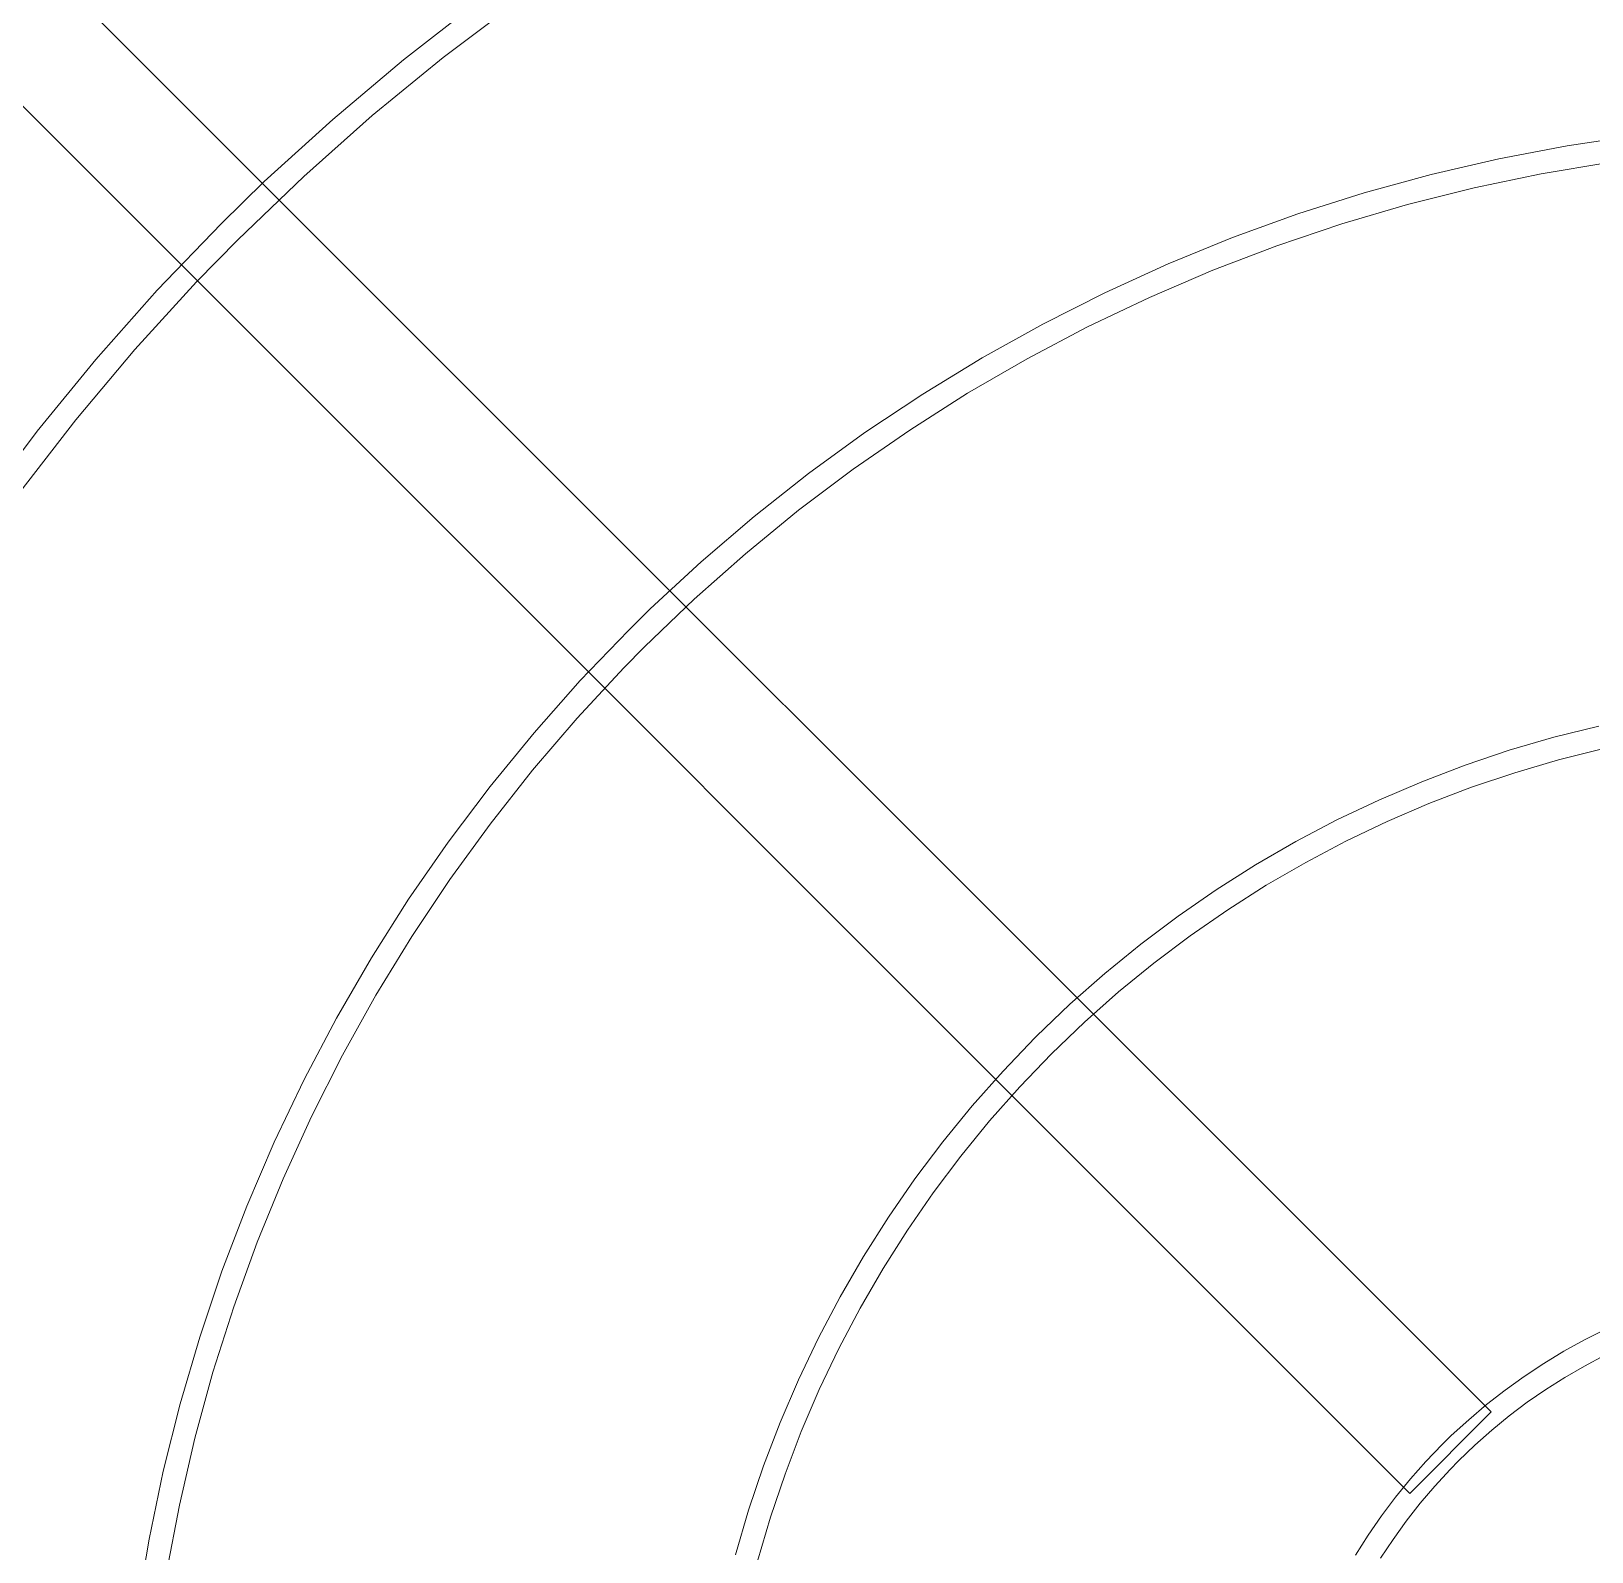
# Model space of a CAD drawing. Header units: millimetres. Extents: x -22227 to 20164, y 15335 to 61747.
# Drawn here: x -6432.1 to -6296.5, y 61273.7 to 61405.8 of the extents above; entities that cross this region are included whole.
import ezdxf

# ---------------------------------------------------------------- set-up
doc = ezdxf.new("R2010")
doc.units = ezdxf.units.MM
doc.layers.add('A-DETL-THIN', color=7, linetype='Continuous', lineweight=9)
doc.layers.add('M-EQPM', color=7, linetype='Continuous', lineweight=5)

# ---------------------------------------------------------------- blocks, each defined once
blk = doc.blocks.new('DanNong_VRV - OD-A-1-1235631-MẶT BẰNG BỐ TRÍ THIẾT BỊ')
at = {"layer": 'M-EQPM'}
for p, q in [((-666.65, 419.45), (-474.32, 227.11)), ((-474.32, 227.11), (-663.82, 416.62)), ((-481.39, 220.04), (-673.72, 412.38)), ((-670.9, 409.55), (-481.39, 220.04)), ((-474.32, 227.11), (-481.39, 220.04)), ((-474.32, 227.11), (-481.39, 220.04))]:
    blk.add_line(p, q, dxfattribs=at)
at = {"layer": 'M-EQPM', "flags": 128}
for points in [[(-562.45, 349.51), (-568.81, 344.58), (-574.96, 339.4), (-580.9, 333.99), (-584.63, 330.35)], [(-583.21, 328.94), (-577.47, 334.45), (-571.52, 339.73), (-565.36, 344.77), (-559, 349.56)], [(-461.73, 337.99), (-467.71, 337.1), (-473.64, 335.98), (-479.52, 334.61), (-485.35, 333.02), (-491.1, 331.19), (-496.78, 329.13), (-502.37, 326.84), (-507.87, 324.34), (-513.26, 321.62), (-518.54, 318.68), (-523.69, 315.53), (-528.72, 312.19), (-533.61, 308.64), (-538.35, 304.9), (-542.94, 300.97), (-547.37, 296.87), (-549.27, 295)], [(-547.86, 293.58), (-543.56, 297.71), (-539.1, 301.66), (-534.49, 305.44), (-529.73, 309.02), (-524.83, 312.41), (-519.8, 315.61), (-514.64, 318.59), (-509.37, 321.38), (-503.99, 323.94), (-498.51, 326.29), (-492.95, 328.42), (-487.3, 330.33), (-481.58, 332.01), (-475.8, 333.45), (-469.97, 334.67), (-464.09, 335.65)], [(-584.63, 330.35), (-590.2, 324.55), (-595.53, 318.54), (-600.62, 312.31), (-605.46, 305.89)], [(-602.15, 307.02), (-597.27, 313.31), (-592.14, 319.4), (-586.78, 325.28), (-583.21, 328.94)], [(-549.27, 295), (-553.46, 290.64), (-557.46, 286.12), (-561.29, 281.45), (-564.92, 276.62), (-568.36, 271.65), (-571.59, 266.56), (-574.62, 261.33), (-577.44, 255.99), (-580.04, 250.54), (-582.42, 244.99), (-584.58, 239.35), (-586.51, 233.62), (-588.21, 227.83), (-589.68, 221.97), (-590.91, 216.06), (-591.91, 210.1)], [(-589.4, 213.16), (-588.28, 219.02), (-586.94, 224.82), (-585.36, 230.57), (-583.55, 236.25), (-581.52, 241.85), (-579.26, 247.36), (-576.79, 252.79), (-574.1, 258.1), (-571.2, 263.31), (-568.09, 268.4), (-564.78, 273.36), (-561.28, 278.18), (-557.59, 282.86), (-553.71, 287.38), (-549.66, 291.75), (-547.86, 293.58)], [(-464.95, 286.7), (-468.87, 285.72), (-472.75, 284.59), (-476.57, 283.3), (-480.35, 281.86), (-484.06, 280.27), (-487.71, 278.54), (-491.29, 276.66), (-494.78, 274.64), (-498.2, 272.48), (-501.52, 270.18), (-504.75, 267.76), (-507.88, 265.2), (-510.91, 262.53), (-513.83, 259.73), (-513.92, 259.64)], [(-512.5, 258.23), (-509.65, 260.97), (-506.69, 263.6), (-503.62, 266.1), (-500.46, 268.48), (-497.2, 270.74), (-493.86, 272.86), (-490.43, 274.85), (-486.93, 276.69), (-483.36, 278.4), (-479.72, 279.96), (-476.02, 281.38), (-472.27, 282.64), (-468.47, 283.76), (-464.63, 284.72)], [(-513.92, 259.64), (-516.72, 256.73), (-519.4, 253.7), (-521.95, 250.58), (-524.38, 247.35), (-526.68, 244.03), (-528.85, 240.62), (-530.87, 237.12), (-532.76, 233.55), (-534.5, 229.9), (-536.09, 226.19), (-537.54, 222.42), (-538.83, 218.59), (-539.96, 214.71)], [(-538.04, 214.16), (-536.93, 217.96), (-535.66, 221.72), (-534.25, 225.41), (-532.69, 229.05), (-530.98, 232.63), (-529.14, 236.13), (-527.15, 239.56), (-525.03, 242.9), (-522.78, 246.16), (-520.4, 249.32), (-517.89, 252.39), (-515.27, 255.35), (-512.52, 258.21), (-512.5, 258.23)], [(-464.4, 234.28), (-466.22, 233.37), (-468.01, 232.38), (-469.75, 231.33), (-471.46, 230.2), (-473.11, 229.01), (-474.72, 227.76), (-476.27, 226.44), (-477.78, 225.06), (-478.56, 224.28)], [(-477.15, 222.87), (-475.73, 224.23), (-474.27, 225.53), (-472.75, 226.77), (-471.19, 227.95), (-469.57, 229.06), (-467.92, 230.11), (-466.22, 231.1), (-464.49, 232.01)], [(-478.56, 224.28), (-479.98, 222.81), (-481.33, 221.29), (-482.62, 219.71), (-483.85, 218.08), (-485.01, 216.4), (-486.1, 214.68)], [(-483.92, 214.41), (-482.84, 216.04), (-481.69, 217.63), (-480.48, 219.18), (-479.22, 220.67), (-477.89, 222.11), (-477.15, 222.87)]]:
    blk.add_lwpolyline(points, dxfattribs=at)
blk = doc.blocks.new('DanNong_VRV - OD-A-1-V165-MẶT BẰNG BỐ TRÍ THIẾT BỊ')
at = {"layer": 'A-DETL-THIN'}
blk.add_line((-513.83, 259.73), (-513.92, 259.64), dxfattribs=at)
at = {"layer": 'M-EQPM'}
for p, q in [((-666.65, 419.45), (-474.32, 227.11)), ((-474.32, 227.11), (-663.82, 416.62)), ((-481.39, 220.04), (-673.72, 412.38)), ((-670.9, 409.55), (-481.39, 220.04)), ((-474.32, 227.11), (-481.39, 220.04)), ((-474.32, 227.11), (-481.39, 220.04))]:
    blk.add_line(p, q, dxfattribs=at)
at = {"layer": 'M-EQPM', "flags": 128}
for points in [[(-562.45, 349.51), (-568.81, 344.58), (-574.96, 339.4), (-580.9, 333.99), (-584.63, 330.35)], [(-583.21, 328.94), (-577.47, 334.45), (-571.52, 339.73), (-565.36, 344.77), (-559, 349.56)], [(-461.73, 337.99), (-467.71, 337.1), (-473.64, 335.98), (-479.52, 334.61), (-485.35, 333.02), (-491.1, 331.19), (-496.78, 329.13), (-502.37, 326.84), (-507.87, 324.34), (-513.26, 321.62), (-518.54, 318.68), (-523.69, 315.53), (-528.72, 312.19), (-533.61, 308.64), (-538.35, 304.9), (-542.94, 300.97), (-547.37, 296.87), (-549.27, 295)], [(-547.86, 293.58), (-543.56, 297.71), (-539.1, 301.66), (-534.49, 305.44), (-529.73, 309.02), (-524.83, 312.41), (-519.8, 315.61), (-514.64, 318.59), (-509.37, 321.38), (-503.99, 323.94), (-498.51, 326.29), (-492.95, 328.42), (-487.3, 330.33), (-481.58, 332.01), (-475.8, 333.45), (-469.97, 334.67), (-464.09, 335.65)], [(-584.63, 330.35), (-590.2, 324.55), (-595.53, 318.54), (-600.62, 312.31), (-605.46, 305.89)], [(-602.15, 307.02), (-597.27, 313.31), (-592.14, 319.4), (-586.78, 325.28), (-583.21, 328.94)], [(-549.27, 295), (-553.46, 290.64), (-557.46, 286.12), (-561.29, 281.45), (-564.92, 276.62), (-568.36, 271.65), (-571.59, 266.56), (-574.62, 261.33), (-577.44, 255.99), (-580.04, 250.54), (-582.42, 244.99), (-584.58, 239.35), (-586.51, 233.62), (-588.21, 227.83), (-589.68, 221.97), (-590.91, 216.06), (-591.91, 210.1)], [(-589.4, 213.16), (-588.28, 219.02), (-586.94, 224.82), (-585.36, 230.57), (-583.55, 236.25), (-581.52, 241.85), (-579.26, 247.36), (-576.79, 252.79), (-574.1, 258.1), (-571.2, 263.31), (-568.09, 268.4), (-564.78, 273.36), (-561.28, 278.18), (-557.59, 282.86), (-553.71, 287.38), (-549.66, 291.75), (-547.86, 293.58)], [(-464.95, 286.7), (-468.87, 285.72), (-472.75, 284.59), (-476.57, 283.3), (-480.35, 281.86), (-484.06, 280.27), (-487.71, 278.54), (-491.29, 276.66), (-494.78, 274.64), (-498.2, 272.48), (-501.52, 270.18), (-504.75, 267.76), (-507.88, 265.2), (-510.91, 262.53), (-513.83, 259.73), (-513.92, 259.64)], [(-512.5, 258.23), (-509.65, 260.97), (-506.69, 263.6), (-503.62, 266.1), (-500.46, 268.48), (-497.2, 270.74), (-493.86, 272.86), (-490.43, 274.85), (-486.93, 276.69), (-483.36, 278.4), (-479.72, 279.96), (-476.02, 281.38), (-472.27, 282.64), (-468.47, 283.76), (-464.63, 284.72)], [(-513.92, 259.64), (-516.72, 256.73), (-519.4, 253.7), (-521.95, 250.58), (-524.38, 247.35), (-526.68, 244.03), (-528.85, 240.62), (-530.87, 237.12), (-532.76, 233.55), (-534.5, 229.9), (-536.09, 226.19), (-537.54, 222.42), (-538.83, 218.59), (-539.96, 214.71)], [(-538.04, 214.16), (-536.93, 217.96), (-535.66, 221.72), (-534.25, 225.41), (-532.69, 229.05), (-530.98, 232.63), (-529.14, 236.13), (-527.15, 239.56), (-525.03, 242.9), (-522.78, 246.16), (-520.4, 249.32), (-517.89, 252.39), (-515.27, 255.35), (-512.52, 258.21), (-512.5, 258.23)], [(-464.4, 234.28), (-466.22, 233.37), (-468.01, 232.38), (-469.75, 231.33), (-471.46, 230.2), (-473.11, 229.01), (-474.72, 227.76), (-476.27, 226.44), (-477.78, 225.06), (-478.56, 224.28)], [(-477.15, 222.87), (-475.73, 224.23), (-474.27, 225.53), (-472.75, 226.77), (-471.19, 227.95), (-469.57, 229.06), (-467.92, 230.11), (-466.22, 231.1), (-464.49, 232.01)], [(-478.56, 224.28), (-479.98, 222.81), (-481.33, 221.29), (-482.62, 219.71), (-483.85, 218.08), (-485.01, 216.4), (-486.1, 214.68)], [(-483.92, 214.41), (-482.84, 216.04), (-481.69, 217.63), (-480.48, 219.18), (-479.22, 220.67), (-477.89, 222.11), (-477.15, 222.87)]]:
    blk.add_lwpolyline(points, dxfattribs=at)
blk = doc.blocks.new('DanNong_VRV - OD-A-1-V174-MẶT BẰNG BỐ TRÍ THIẾT BỊ')
at = {"layer": 'A-DETL-THIN'}
blk.add_line((-513.83, 259.73), (-513.92, 259.64), dxfattribs=at)
at = {"layer": 'M-EQPM'}
for p, q in [((-666.65, 419.45), (-474.32, 227.11)), ((-666.65, 419.45), (-474.32, 227.11)), ((-474.32, 227.11), (-663.82, 416.62)), ((-474.32, 227.11), (-663.82, 416.62)), ((-481.39, 220.04), (-673.72, 412.38)), ((-481.39, 220.04), (-673.72, 412.38)), ((-670.9, 409.55), (-481.39, 220.04)), ((-670.9, 409.55), (-481.39, 220.04)), ((-474.32, 227.11), (-481.39, 220.04)), ((-474.32, 227.11), (-481.39, 220.04)), ((-474.32, 227.11), (-481.39, 220.04)), ((-474.32, 227.11), (-481.39, 220.04))]:
    blk.add_line(p, q, dxfattribs=at)
at = {"layer": 'M-EQPM', "flags": 128}
for points in [[(-562.45, 349.51), (-568.81, 344.58), (-574.96, 339.4), (-580.9, 333.99), (-584.63, 330.35)], [(-562.45, 349.51), (-568.81, 344.58), (-574.96, 339.4), (-580.9, 333.99), (-584.63, 330.35)], [(-583.21, 328.94), (-577.47, 334.45), (-571.52, 339.73), (-565.36, 344.77), (-559, 349.56)], [(-583.21, 328.94), (-577.47, 334.45), (-571.52, 339.73), (-565.36, 344.77), (-559, 349.56)], [(-461.73, 337.99), (-467.71, 337.1), (-473.64, 335.98), (-479.52, 334.61), (-485.35, 333.02), (-491.1, 331.19), (-496.78, 329.13), (-502.37, 326.84), (-507.87, 324.34), (-513.26, 321.62), (-518.54, 318.68), (-523.69, 315.53), (-528.72, 312.19), (-533.61, 308.64), (-538.35, 304.9), (-542.94, 300.97), (-547.37, 296.87), (-549.27, 295)], [(-461.73, 337.99), (-467.71, 337.1), (-473.64, 335.98), (-479.52, 334.61), (-485.35, 333.02), (-491.1, 331.19), (-496.78, 329.13), (-502.37, 326.84), (-507.87, 324.34), (-513.26, 321.62), (-518.54, 318.68), (-523.69, 315.53), (-528.72, 312.19), (-533.61, 308.64), (-538.35, 304.9), (-542.94, 300.97), (-547.37, 296.87), (-549.27, 295)], [(-547.86, 293.58), (-543.56, 297.71), (-539.1, 301.66), (-534.49, 305.44), (-529.73, 309.02), (-524.83, 312.41), (-519.8, 315.61), (-514.64, 318.59), (-509.37, 321.38), (-503.99, 323.94), (-498.51, 326.29), (-492.95, 328.42), (-487.3, 330.33), (-481.58, 332.01), (-475.8, 333.45), (-469.97, 334.67), (-464.09, 335.65)], [(-547.86, 293.58), (-543.56, 297.71), (-539.1, 301.66), (-534.49, 305.44), (-529.73, 309.02), (-524.83, 312.41), (-519.8, 315.61), (-514.64, 318.59), (-509.37, 321.38), (-503.99, 323.94), (-498.51, 326.29), (-492.95, 328.42), (-487.3, 330.33), (-481.58, 332.01), (-475.8, 333.45), (-469.97, 334.67), (-464.09, 335.65)], [(-584.63, 330.35), (-590.2, 324.55), (-595.53, 318.54), (-600.62, 312.31), (-605.46, 305.89)], [(-584.63, 330.35), (-590.2, 324.55), (-595.53, 318.54), (-600.62, 312.31), (-605.46, 305.89)], [(-602.15, 307.02), (-597.27, 313.31), (-592.14, 319.4), (-586.78, 325.28), (-583.21, 328.94)], [(-602.15, 307.02), (-597.27, 313.31), (-592.14, 319.4), (-586.78, 325.28), (-583.21, 328.94)], [(-549.27, 295), (-553.46, 290.64), (-557.46, 286.12), (-561.29, 281.45), (-564.92, 276.62), (-568.36, 271.65), (-571.59, 266.56), (-574.62, 261.33), (-577.44, 255.99), (-580.04, 250.54), (-582.42, 244.99), (-584.58, 239.35), (-586.51, 233.62), (-588.21, 227.83), (-589.68, 221.97), (-590.91, 216.06), (-591.91, 210.1)], [(-549.27, 295), (-553.46, 290.64), (-557.46, 286.12), (-561.29, 281.45), (-564.92, 276.62), (-568.36, 271.65), (-571.59, 266.56), (-574.62, 261.33), (-577.44, 255.99), (-580.04, 250.54), (-582.42, 244.99), (-584.58, 239.35), (-586.51, 233.62), (-588.21, 227.83), (-589.68, 221.97), (-590.91, 216.06), (-591.91, 210.1)], [(-589.4, 213.16), (-588.28, 219.02), (-586.94, 224.82), (-585.36, 230.57), (-583.55, 236.25), (-581.52, 241.85), (-579.26, 247.36), (-576.79, 252.79), (-574.1, 258.1), (-571.2, 263.31), (-568.09, 268.4), (-564.78, 273.36), (-561.28, 278.18), (-557.59, 282.86), (-553.71, 287.38), (-549.66, 291.75), (-547.86, 293.58)], [(-589.4, 213.16), (-588.28, 219.02), (-586.94, 224.82), (-585.36, 230.57), (-583.55, 236.25), (-581.52, 241.85), (-579.26, 247.36), (-576.79, 252.79), (-574.1, 258.1), (-571.2, 263.31), (-568.09, 268.4), (-564.78, 273.36), (-561.28, 278.18), (-557.59, 282.86), (-553.71, 287.38), (-549.66, 291.75), (-547.86, 293.58)], [(-464.95, 286.7), (-468.87, 285.72), (-472.75, 284.59), (-476.57, 283.3), (-480.35, 281.86), (-484.06, 280.27), (-487.71, 278.54), (-491.29, 276.66), (-494.78, 274.64), (-498.2, 272.48), (-501.52, 270.18), (-504.75, 267.76), (-507.88, 265.2), (-510.91, 262.53), (-513.83, 259.73), (-513.92, 259.64)], [(-464.95, 286.7), (-468.87, 285.72), (-472.75, 284.59), (-476.57, 283.3), (-480.35, 281.86), (-484.06, 280.27), (-487.71, 278.54), (-491.29, 276.66), (-494.78, 274.64), (-498.2, 272.48), (-501.52, 270.18), (-504.75, 267.76), (-507.88, 265.2), (-510.91, 262.53), (-513.83, 259.73), (-513.92, 259.64)], [(-512.5, 258.23), (-509.65, 260.97), (-506.69, 263.6), (-503.62, 266.1), (-500.46, 268.48), (-497.2, 270.74), (-493.86, 272.86), (-490.43, 274.85), (-486.93, 276.69), (-483.36, 278.4), (-479.72, 279.96), (-476.02, 281.38), (-472.27, 282.64), (-468.47, 283.76), (-464.63, 284.72)], [(-512.5, 258.23), (-509.65, 260.97), (-506.69, 263.6), (-503.62, 266.1), (-500.46, 268.48), (-497.2, 270.74), (-493.86, 272.86), (-490.43, 274.85), (-486.93, 276.69), (-483.36, 278.4), (-479.72, 279.96), (-476.02, 281.38), (-472.27, 282.64), (-468.47, 283.76), (-464.63, 284.72)], [(-513.92, 259.64), (-516.72, 256.73), (-519.4, 253.7), (-521.95, 250.58), (-524.38, 247.35), (-526.68, 244.03), (-528.85, 240.62), (-530.87, 237.12), (-532.76, 233.55), (-534.5, 229.9), (-536.09, 226.19), (-537.54, 222.42), (-538.83, 218.59), (-539.96, 214.71)], [(-513.92, 259.64), (-516.72, 256.73), (-519.4, 253.7), (-521.95, 250.58), (-524.38, 247.35), (-526.68, 244.03), (-528.85, 240.62), (-530.87, 237.12), (-532.76, 233.55), (-534.5, 229.9), (-536.09, 226.19), (-537.54, 222.42), (-538.83, 218.59), (-539.96, 214.71)], [(-538.04, 214.16), (-536.93, 217.96), (-535.66, 221.72), (-534.25, 225.41), (-532.69, 229.05), (-530.98, 232.63), (-529.14, 236.13), (-527.15, 239.56), (-525.03, 242.9), (-522.78, 246.16), (-520.4, 249.32), (-517.89, 252.39), (-515.27, 255.35), (-512.52, 258.21), (-512.5, 258.23)], [(-538.04, 214.16), (-536.93, 217.96), (-535.66, 221.72), (-534.25, 225.41), (-532.69, 229.05), (-530.98, 232.63), (-529.14, 236.13), (-527.15, 239.56), (-525.03, 242.9), (-522.78, 246.16), (-520.4, 249.32), (-517.89, 252.39), (-515.27, 255.35), (-512.52, 258.21), (-512.5, 258.23)], [(-464.4, 234.28), (-466.22, 233.37), (-468.01, 232.38), (-469.75, 231.33), (-471.46, 230.2), (-473.11, 229.01), (-474.72, 227.76), (-476.27, 226.44), (-477.78, 225.06), (-478.56, 224.28)], [(-464.4, 234.28), (-466.22, 233.37), (-468.01, 232.38), (-469.75, 231.33), (-471.46, 230.2), (-473.11, 229.01), (-474.72, 227.76), (-476.27, 226.44), (-477.78, 225.06), (-478.56, 224.28)], [(-477.15, 222.87), (-475.73, 224.23), (-474.27, 225.53), (-472.75, 226.77), (-471.19, 227.95), (-469.57, 229.06), (-467.92, 230.11), (-466.22, 231.1), (-464.49, 232.01)], [(-477.15, 222.87), (-475.73, 224.23), (-474.27, 225.53), (-472.75, 226.77), (-471.19, 227.95), (-469.57, 229.06), (-467.92, 230.11), (-466.22, 231.1), (-464.49, 232.01)], [(-478.56, 224.28), (-479.98, 222.81), (-481.33, 221.29), (-482.62, 219.71), (-483.85, 218.08), (-485.01, 216.4), (-486.1, 214.68)], [(-478.56, 224.28), (-479.98, 222.81), (-481.33, 221.29), (-482.62, 219.71), (-483.85, 218.08), (-485.01, 216.4), (-486.1, 214.68)], [(-483.92, 214.41), (-482.84, 216.04), (-481.69, 217.63), (-480.48, 219.18), (-479.22, 220.67), (-477.89, 222.11), (-477.15, 222.87)], [(-483.92, 214.41), (-482.84, 216.04), (-481.69, 217.63), (-480.48, 219.18), (-479.22, 220.67), (-477.89, 222.11), (-477.15, 222.87)]]:
    blk.add_lwpolyline(points, dxfattribs=at)
blk = doc.blocks.new('DanNong_VRV - OD-A-1-V179-MẶT BẰNG BỐ TRÍ THIẾT BỊ')
at = {"layer": 'A-DETL-THIN'}
blk.add_line((-513.83, 259.73), (-513.92, 259.64), dxfattribs=at)
blk.add_line((-513.83, 259.73), (-513.92, 259.64), dxfattribs=at)
at = {"layer": 'M-EQPM'}
for p, q in [((-666.65, 419.45), (-474.32, 227.11)), ((-666.65, 419.45), (-474.32, 227.11)), ((-474.32, 227.11), (-663.82, 416.62)), ((-474.32, 227.11), (-663.82, 416.62)), ((-481.39, 220.04), (-673.72, 412.38)), ((-481.39, 220.04), (-673.72, 412.38)), ((-670.9, 409.55), (-481.39, 220.04)), ((-670.9, 409.55), (-481.39, 220.04)), ((-474.32, 227.11), (-481.39, 220.04)), ((-474.32, 227.11), (-481.39, 220.04)), ((-474.32, 227.11), (-481.39, 220.04)), ((-474.32, 227.11), (-481.39, 220.04))]:
    blk.add_line(p, q, dxfattribs=at)
at = {"layer": 'M-EQPM', "flags": 128}
for points in [[(-562.45, 349.51), (-568.81, 344.58), (-574.96, 339.4), (-580.9, 333.99), (-584.63, 330.35)], [(-562.45, 349.51), (-568.81, 344.58), (-574.96, 339.4), (-580.9, 333.99), (-584.63, 330.35)], [(-583.21, 328.94), (-577.47, 334.45), (-571.52, 339.73), (-565.36, 344.77), (-559, 349.56)], [(-583.21, 328.94), (-577.47, 334.45), (-571.52, 339.73), (-565.36, 344.77), (-559, 349.56)], [(-461.73, 337.99), (-467.71, 337.1), (-473.64, 335.98), (-479.52, 334.61), (-485.35, 333.02), (-491.1, 331.19), (-496.78, 329.13), (-502.37, 326.84), (-507.87, 324.34), (-513.26, 321.62), (-518.54, 318.68), (-523.69, 315.53), (-528.72, 312.19), (-533.61, 308.64), (-538.35, 304.9), (-542.94, 300.97), (-547.37, 296.87), (-549.27, 295)], [(-461.73, 337.99), (-467.71, 337.1), (-473.64, 335.98), (-479.52, 334.61), (-485.35, 333.02), (-491.1, 331.19), (-496.78, 329.13), (-502.37, 326.84), (-507.87, 324.34), (-513.26, 321.62), (-518.54, 318.68), (-523.69, 315.53), (-528.72, 312.19), (-533.61, 308.64), (-538.35, 304.9), (-542.94, 300.97), (-547.37, 296.87), (-549.27, 295)], [(-547.86, 293.58), (-543.56, 297.71), (-539.1, 301.66), (-534.49, 305.44), (-529.73, 309.02), (-524.83, 312.41), (-519.8, 315.61), (-514.64, 318.59), (-509.37, 321.38), (-503.99, 323.94), (-498.51, 326.29), (-492.95, 328.42), (-487.3, 330.33), (-481.58, 332.01), (-475.8, 333.45), (-469.97, 334.67), (-464.09, 335.65)], [(-547.86, 293.58), (-543.56, 297.71), (-539.1, 301.66), (-534.49, 305.44), (-529.73, 309.02), (-524.83, 312.41), (-519.8, 315.61), (-514.64, 318.59), (-509.37, 321.38), (-503.99, 323.94), (-498.51, 326.29), (-492.95, 328.42), (-487.3, 330.33), (-481.58, 332.01), (-475.8, 333.45), (-469.97, 334.67), (-464.09, 335.65)], [(-584.63, 330.35), (-590.2, 324.55), (-595.53, 318.54), (-600.62, 312.31), (-605.46, 305.89)], [(-584.63, 330.35), (-590.2, 324.55), (-595.53, 318.54), (-600.62, 312.31), (-605.46, 305.89)], [(-602.15, 307.02), (-597.27, 313.31), (-592.14, 319.4), (-586.78, 325.28), (-583.21, 328.94)], [(-602.15, 307.02), (-597.27, 313.31), (-592.14, 319.4), (-586.78, 325.28), (-583.21, 328.94)], [(-549.27, 295), (-553.46, 290.64), (-557.46, 286.12), (-561.29, 281.45), (-564.92, 276.62), (-568.36, 271.65), (-571.59, 266.56), (-574.62, 261.33), (-577.44, 255.99), (-580.04, 250.54), (-582.42, 244.99), (-584.58, 239.35), (-586.51, 233.62), (-588.21, 227.83), (-589.68, 221.97), (-590.91, 216.06), (-591.91, 210.1)], [(-549.27, 295), (-553.46, 290.64), (-557.46, 286.12), (-561.29, 281.45), (-564.92, 276.62), (-568.36, 271.65), (-571.59, 266.56), (-574.62, 261.33), (-577.44, 255.99), (-580.04, 250.54), (-582.42, 244.99), (-584.58, 239.35), (-586.51, 233.62), (-588.21, 227.83), (-589.68, 221.97), (-590.91, 216.06), (-591.91, 210.1)], [(-589.4, 213.16), (-588.28, 219.02), (-586.94, 224.82), (-585.36, 230.57), (-583.55, 236.25), (-581.52, 241.85), (-579.26, 247.36), (-576.79, 252.79), (-574.1, 258.1), (-571.2, 263.31), (-568.09, 268.4), (-564.78, 273.36), (-561.28, 278.18), (-557.59, 282.86), (-553.71, 287.38), (-549.66, 291.75), (-547.86, 293.58)], [(-589.4, 213.16), (-588.28, 219.02), (-586.94, 224.82), (-585.36, 230.57), (-583.55, 236.25), (-581.52, 241.85), (-579.26, 247.36), (-576.79, 252.79), (-574.1, 258.1), (-571.2, 263.31), (-568.09, 268.4), (-564.78, 273.36), (-561.28, 278.18), (-557.59, 282.86), (-553.71, 287.38), (-549.66, 291.75), (-547.86, 293.58)], [(-464.95, 286.7), (-468.87, 285.72), (-472.75, 284.59), (-476.57, 283.3), (-480.35, 281.86), (-484.06, 280.27), (-487.71, 278.54), (-491.29, 276.66), (-494.78, 274.64), (-498.2, 272.48), (-501.52, 270.18), (-504.75, 267.76), (-507.88, 265.2), (-510.91, 262.53), (-513.83, 259.73), (-513.92, 259.64)], [(-464.95, 286.7), (-468.87, 285.72), (-472.75, 284.59), (-476.57, 283.3), (-480.35, 281.86), (-484.06, 280.27), (-487.71, 278.54), (-491.29, 276.66), (-494.78, 274.64), (-498.2, 272.48), (-501.52, 270.18), (-504.75, 267.76), (-507.88, 265.2), (-510.91, 262.53), (-513.83, 259.73), (-513.92, 259.64)], [(-512.5, 258.23), (-509.65, 260.97), (-506.69, 263.6), (-503.62, 266.1), (-500.46, 268.48), (-497.2, 270.74), (-493.86, 272.86), (-490.43, 274.85), (-486.93, 276.69), (-483.36, 278.4), (-479.72, 279.96), (-476.02, 281.38), (-472.27, 282.64), (-468.47, 283.76), (-464.63, 284.72)], [(-512.5, 258.23), (-509.65, 260.97), (-506.69, 263.6), (-503.62, 266.1), (-500.46, 268.48), (-497.2, 270.74), (-493.86, 272.86), (-490.43, 274.85), (-486.93, 276.69), (-483.36, 278.4), (-479.72, 279.96), (-476.02, 281.38), (-472.27, 282.64), (-468.47, 283.76), (-464.63, 284.72)], [(-513.92, 259.64), (-516.72, 256.73), (-519.4, 253.7), (-521.95, 250.58), (-524.38, 247.35), (-526.68, 244.03), (-528.85, 240.62), (-530.87, 237.12), (-532.76, 233.55), (-534.5, 229.9), (-536.09, 226.19), (-537.54, 222.42), (-538.83, 218.59), (-539.96, 214.71)], [(-513.92, 259.64), (-516.72, 256.73), (-519.4, 253.7), (-521.95, 250.58), (-524.38, 247.35), (-526.68, 244.03), (-528.85, 240.62), (-530.87, 237.12), (-532.76, 233.55), (-534.5, 229.9), (-536.09, 226.19), (-537.54, 222.42), (-538.83, 218.59), (-539.96, 214.71)], [(-538.04, 214.16), (-536.93, 217.96), (-535.66, 221.72), (-534.25, 225.41), (-532.69, 229.05), (-530.98, 232.63), (-529.14, 236.13), (-527.15, 239.56), (-525.03, 242.9), (-522.78, 246.16), (-520.4, 249.32), (-517.89, 252.39), (-515.27, 255.35), (-512.52, 258.21), (-512.5, 258.23)], [(-538.04, 214.16), (-536.93, 217.96), (-535.66, 221.72), (-534.25, 225.41), (-532.69, 229.05), (-530.98, 232.63), (-529.14, 236.13), (-527.15, 239.56), (-525.03, 242.9), (-522.78, 246.16), (-520.4, 249.32), (-517.89, 252.39), (-515.27, 255.35), (-512.52, 258.21), (-512.5, 258.23)], [(-464.4, 234.28), (-466.22, 233.37), (-468.01, 232.38), (-469.75, 231.33), (-471.46, 230.2), (-473.11, 229.01), (-474.72, 227.76), (-476.27, 226.44), (-477.78, 225.06), (-478.56, 224.28)], [(-464.4, 234.28), (-466.22, 233.37), (-468.01, 232.38), (-469.75, 231.33), (-471.46, 230.2), (-473.11, 229.01), (-474.72, 227.76), (-476.27, 226.44), (-477.78, 225.06), (-478.56, 224.28)], [(-477.15, 222.87), (-475.73, 224.23), (-474.27, 225.53), (-472.75, 226.77), (-471.19, 227.95), (-469.57, 229.06), (-467.92, 230.11), (-466.22, 231.1), (-464.49, 232.01)], [(-477.15, 222.87), (-475.73, 224.23), (-474.27, 225.53), (-472.75, 226.77), (-471.19, 227.95), (-469.57, 229.06), (-467.92, 230.11), (-466.22, 231.1), (-464.49, 232.01)], [(-478.56, 224.28), (-479.98, 222.81), (-481.33, 221.29), (-482.62, 219.71), (-483.85, 218.08), (-485.01, 216.4), (-486.1, 214.68)], [(-478.56, 224.28), (-479.98, 222.81), (-481.33, 221.29), (-482.62, 219.71), (-483.85, 218.08), (-485.01, 216.4), (-486.1, 214.68)], [(-483.92, 214.41), (-482.84, 216.04), (-481.69, 217.63), (-480.48, 219.18), (-479.22, 220.67), (-477.89, 222.11), (-477.15, 222.87)], [(-483.92, 214.41), (-482.84, 216.04), (-481.69, 217.63), (-480.48, 219.18), (-479.22, 220.67), (-477.89, 222.11), (-477.15, 222.87)]]:
    blk.add_lwpolyline(points, dxfattribs=at)
blk = doc.blocks.new('AK-SGS-M3-Hrvt_rvt-1-MẶT BẰNG BỐ TRÍ THIẾT BỊ')
at = {"layer": 'M-EQPM', "lineweight": 9}
for name in ['DanNong_VRV - OD-A-1-1235631-MẶT BẰNG BỐ TRÍ THIẾT BỊ', 'DanNong_VRV - OD-A-1-V165-MẶT BẰNG BỐ TRÍ THIẾT BỊ', 'DanNong_VRV - OD-A-1-V174-MẶT BẰNG BỐ TRÍ THIẾT BỊ', 'DanNong_VRV - OD-A-1-V179-MẶT BẰNG BỐ TRÍ THIẾT BỊ']:
    blk.add_blockref(name, (-5830.9, 61058.71), dxfattribs=at)

msp = doc.modelspace()

# ---------------------------------------------------------------- block references
at = {"lineweight": 5}
msp.add_blockref('AK-SGS-M3-Hrvt_rvt-1-MẶT BẰNG BỐ TRÍ THIẾT BỊ', (0, 0), dxfattribs=at)

doc.saveas('drawing.dxf')
